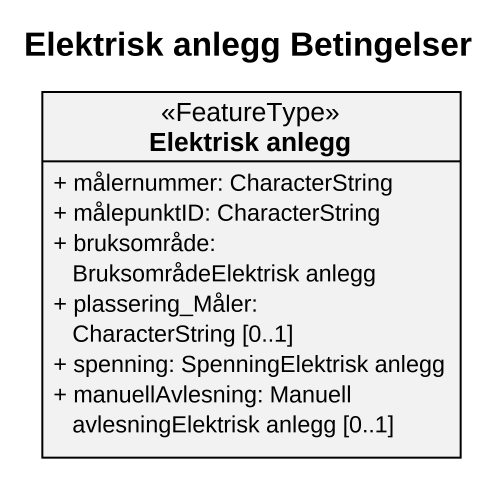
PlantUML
@startuml
title Elektrisk anlegg Betingelser
hide circle
hide empty members
skinparam classAttributeIconSize 0
class "Elektrisk anlegg" as Elektrisk_anlegg <<FeatureType>> {
  + målernummer: CharacterString
  + målepunktID: CharacterString
  + bruksområde: BruksområdeElektrisk anlegg
  + plassering_Måler: CharacterString [0..1]
  + spenning: SpenningElektrisk anlegg
  + manuellAvlesning: Manuell avlesningElektrisk anlegg [0..1]
}
@enduml
